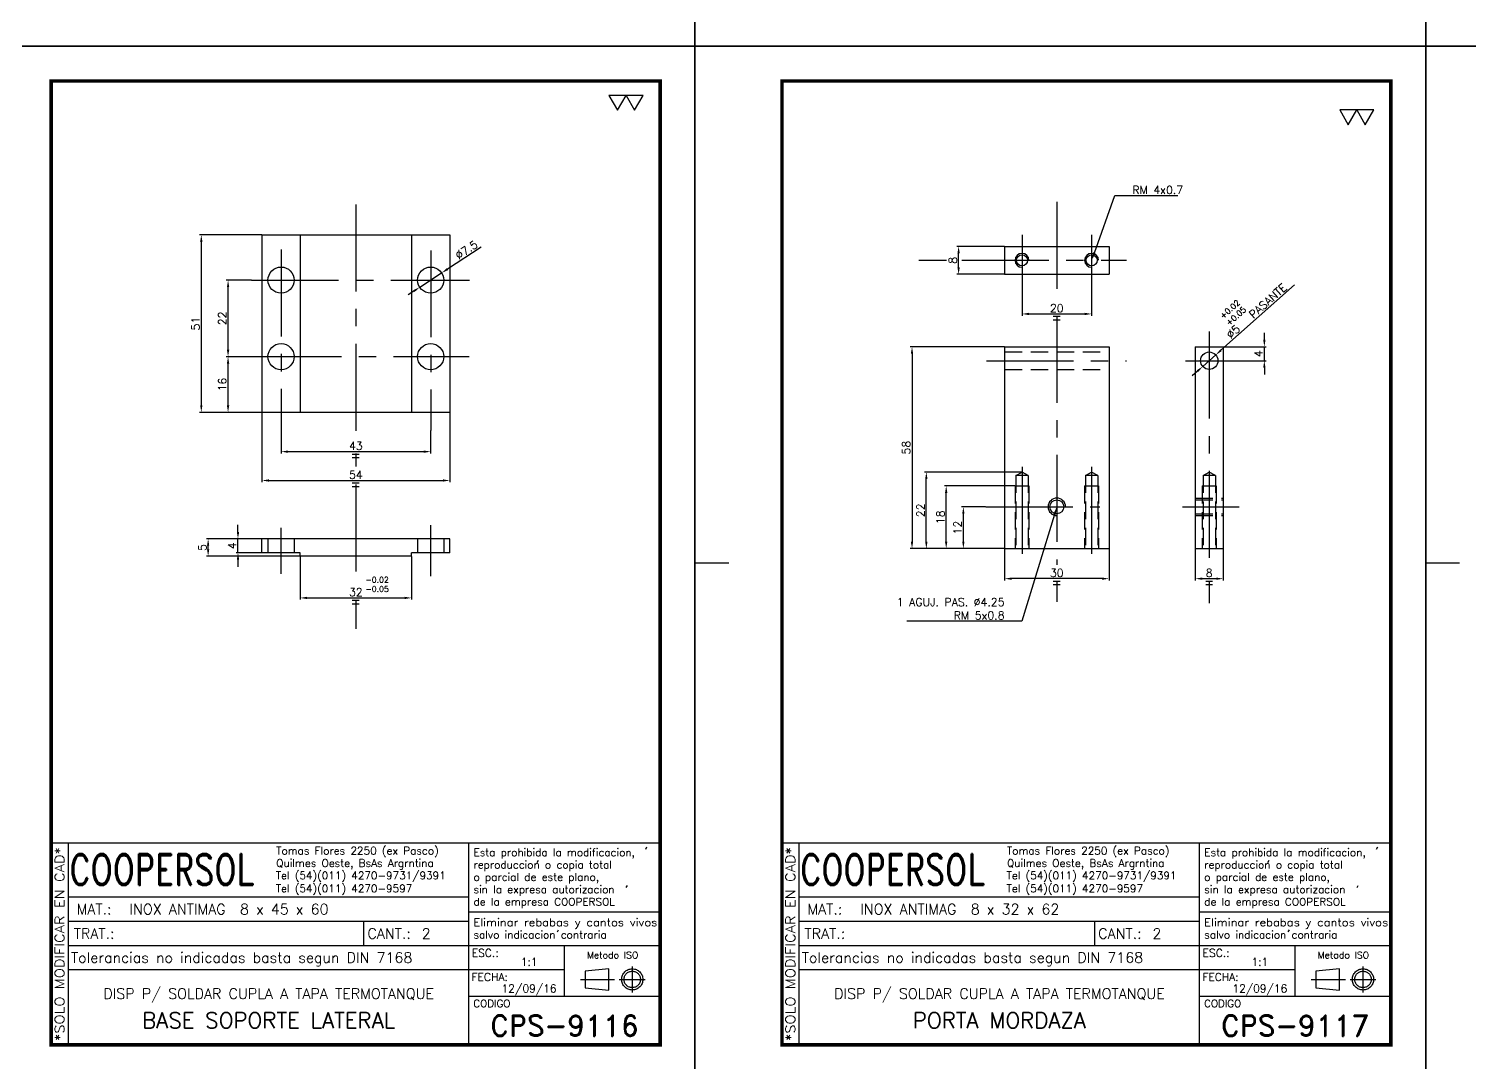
# Model space of a CAD drawing. Extents: x -21308 to -16735, y 11657 to 13517.
# Drawn here: x -21079.4 to -20665.5, y 12229.4 to 12526.4 of the extents above; entities that cross this region are included whole.
import ezdxf
from ezdxf import colors
from ezdxf.entities.mleader import LeaderData, LeaderLine
from ezdxf.enums import TextEntityAlignment as Align
from ezdxf.math import Vec2, Vec3

# ---------------------------------------------------------------- set-up
doc = ezdxf.new("R2010")
doc.units = 0
doc.header["$LTSCALE"] = 20
doc.header["$MEASUREMENT"] = 0
doc.linetypes.add('CENTER', pattern=[2, 1.25, -0.25, 0.25, -0.25])
doc.linetypes.add('HIDDEN', pattern=[0.375, 0.25, -0.125])
doc.layers.get('0').update_dxf_attribs({"linetype": 'CONTINUOUS'})
doc.layers.get('DEFPOINTS').update_dxf_attribs({"linetype": 'CONTINUOUS'})
for name, color, linetype in [('0-CO', 3, 'CONTINUOUS'), ('1', 1, 'CENTER'), ('CL', 1, 'CENTER'), ('CO', 3, 'CONTINUOUS'), ('FI', 1, 'CONTINUOUS'), ('OC', 1, 'HIDDEN')]:
    doc.layers.add(name, color=color, linetype=linetype)
doc.styles.add('ROMAND', font='ROMAND')
doc.styles.add('ROMANS', font='ROMANS.SHX')
doc.dimstyles.new('1', dxfattribs={"dimtxt": 2.3, "dimasz": 2, "dimexe": 0.5, "dimexo": 0.0625, "dimgap": 0.5, "dimtad": 1, "dimdec": 4, "dimdsep": 46, "dimtxsty": 'ROMANS', "dimcen": -2, "dimclrt": 7, "dimadec": 0, "dimazin": 0, "dimtfac": 0.869565, "dimtdec": 4, "dimtmove": 0, "dimatfit": 3, "dimfxl": 1, "dimtolj": 1, "dimarcsym": 0})

# ---------------------------------------------------------------- blocks, each defined once
blk = doc.blocks.new('A4G')
blk.add_line((0, 148.5), (9.75, 148.5))
blk.add_lwpolyline([(0, 297), (210, 297), (210, 0), (0, 0)], close=True)
at = {"const_width": 1}
blk.add_lwpolyline([(25, 287), (200, 287), (200, 10), (25, 10)], close=True, dxfattribs=at)
blk = doc.blocks.new('*D312')
at = {"layer": 'CO', "color": 0, "lineweight": -2}
for p, q in [((-21019.32, 12381.83), (-21019.32, 12383.83)), ((-21012.51, 12379.83), (-21019.82, 12379.83)), ((-21019.32, 12375.83), (-21019.32, 12379.83)), ((-21012.51, 12375.83), (-21019.82, 12375.83)), ((-21019.32, 12373.83), (-21019.32, 12371.83))]:
    blk.add_line(p, q, dxfattribs=at)
at = {"layer": 'CO', "color": 0}
for points in [[(-21019.65, 12381.83), (-21018.98, 12381.83), (-21019.32, 12379.83)], [(-21019.65, 12373.83), (-21018.98, 12373.83), (-21019.32, 12375.83)]]:
    blk.add_solid(points, dxfattribs=at)
at = {"layer": 'DEFPOINTS', "color": 0}
for p in [(-21019.32, 12379.83), (-21012.45, 12379.83), (-21012.45, 12375.83)]:
    blk.add_point(p, dxfattribs=at)
at = {"layer": 'CO', "color": 7, "insert": (-21020.97, 12377.83), "char_height": 2.3, "attachment_point": 5, "rotation": 90, "style": 'ROMANS'}
blk.add_mtext('\\A1;4', dxfattribs=at)
blk = doc.blocks.new('*D313')
at = {"layer": 'CO', "color": 0, "lineweight": -2}
for p, q in [((-21012.57, 12379.83), (-21028.4, 12379.83)), ((-21027.9, 12376.83), (-21027.9, 12377.83)), ((-21001.51, 12374.83), (-21028.4, 12374.83))]:
    blk.add_line(p, q, dxfattribs=at)
at = {"layer": 'CO', "color": 0}
for points in [[(-21028.23, 12377.83), (-21027.57, 12377.83), (-21027.9, 12379.83)], [(-21028.23, 12376.83), (-21027.57, 12376.83), (-21027.9, 12374.83)]]:
    blk.add_solid(points, dxfattribs=at)
at = {"layer": 'DEFPOINTS', "color": 0}
for p in [(-21027.9, 12379.83), (-21012.51, 12379.83), (-21001.45, 12374.83)]:
    blk.add_point(p, dxfattribs=at)
at = {"layer": 'CO', "color": 7, "insert": (-21029.55, 12377.33), "char_height": 2.3, "attachment_point": 5, "rotation": 90, "style": 'ROMANS'}
blk.add_mtext('\\A1;5', dxfattribs=at)
blk = doc.blocks.new('*D314')
at = {"layer": 'CO', "color": 0, "lineweight": -2}
for p, q in [((-21001.45, 12374.76), (-21001.45, 12362.36)), ((-20969.45, 12374.76), (-20969.45, 12362.36)), ((-20999.45, 12362.86), (-20971.45, 12362.86))]:
    blk.add_line(p, q, dxfattribs=at)
at = {"layer": 'CO', "color": 0}
for points in [[(-20999.45, 12363.19), (-20999.45, 12362.52), (-21001.45, 12362.86)], [(-20971.45, 12363.19), (-20971.45, 12362.52), (-20969.45, 12362.86)]]:
    blk.add_solid(points, dxfattribs=at)
at = {"layer": 'DEFPOINTS', "color": 0}
for p in [(-21001.45, 12374.83), (-20969.45, 12374.83), (-20969.45, 12362.86)]:
    blk.add_point(p, dxfattribs=at)
at = {"layer": 'CO', "color": 7, "insert": (-20985.45, 12364.51), "char_height": 2.3, "attachment_point": 5, "style": 'ROMANS'}
blk.add_mtext('\\A1;32', dxfattribs=at)
blk = doc.blocks.new('*D315')
at = {"layer": 'CO', "color": 0, "lineweight": -2}
for p, q in [((-21006.95, 12411.59), (-21006.95, 12404.4)), ((-20963.95, 12410.94), (-20963.95, 12404.4)), ((-21004.95, 12404.9), (-20965.95, 12404.9))]:
    blk.add_line(p, q, dxfattribs=at)
at = {"layer": 'CO', "color": 0}
for points in [[(-21004.95, 12405.23), (-21004.95, 12404.56), (-21006.95, 12404.9)], [(-20965.95, 12405.23), (-20965.95, 12404.56), (-20963.95, 12404.9)]]:
    blk.add_solid(points, dxfattribs=at)
at = {"layer": 'DEFPOINTS', "color": 0}
for p in [(-21006.95, 12411.65), (-20963.95, 12411.01), (-20963.95, 12404.9)]:
    blk.add_point(p, dxfattribs=at)
at = {"layer": 'CO', "color": 7, "insert": (-20985.45, 12406.55), "char_height": 2.3, "attachment_point": 5, "style": 'ROMANS'}
blk.add_mtext('\\A1;43', dxfattribs=at)
blk = doc.blocks.new('*D316')
at = {"layer": 'CO', "color": 0, "lineweight": -2}
for p, q in [((-21014.65, 12432.19), (-21022.67, 12432.19)), ((-21022.17, 12418.19), (-21022.17, 12430.19)), ((-21012.51, 12416.19), (-21022.67, 12416.19))]:
    blk.add_line(p, q, dxfattribs=at)
at = {"layer": 'CO', "color": 0}
for points in [[(-21022.5, 12430.19), (-21021.83, 12430.19), (-21022.17, 12432.19)], [(-21022.5, 12418.19), (-21021.83, 12418.19), (-21022.17, 12416.19)]]:
    blk.add_solid(points, dxfattribs=at)
at = {"layer": 'DEFPOINTS', "color": 0}
for p in [(-21022.17, 12432.19), (-21014.58, 12432.19), (-21012.45, 12416.19)]:
    blk.add_point(p, dxfattribs=at)
at = {"layer": 'CO', "color": 7, "insert": (-21023.82, 12424.19), "char_height": 2.3, "attachment_point": 5, "rotation": 90, "style": 'ROMANS'}
blk.add_mtext('\\A1;16', dxfattribs=at)
blk = doc.blocks.new('*D317')
at = {"layer": 'CO', "color": 0, "lineweight": -2}
for p, q in [((-21015.45, 12454.19), (-21022.67, 12454.19)), ((-21022.17, 12434.19), (-21022.17, 12452.19)), ((-21014.65, 12432.19), (-21022.67, 12432.19))]:
    blk.add_line(p, q, dxfattribs=at)
at = {"layer": 'CO', "color": 0}
for points in [[(-21022.5, 12452.19), (-21021.83, 12452.19), (-21022.17, 12454.19)], [(-21022.5, 12434.19), (-21021.83, 12434.19), (-21022.17, 12432.19)]]:
    blk.add_solid(points, dxfattribs=at)
at = {"layer": 'DEFPOINTS', "color": 0}
for p in [(-21022.17, 12454.19), (-21015.39, 12454.19), (-21014.58, 12432.19)]:
    blk.add_point(p, dxfattribs=at)
at = {"layer": 'CO', "color": 7, "insert": (-21023.82, 12443.19), "char_height": 2.3, "attachment_point": 5, "rotation": 90, "style": 'ROMANS'}
blk.add_mtext('\\A1;22', dxfattribs=at)
blk = doc.blocks.new('*D318')
at = {"layer": 'CO', "color": 0, "lineweight": -2}
for p, q in [((-21012.51, 12467.19), (-21030.36, 12467.19)), ((-21029.86, 12465.19), (-21029.86, 12418.19)), ((-21012.51, 12416.19), (-21030.36, 12416.19))]:
    blk.add_line(p, q, dxfattribs=at)
at = {"layer": 'CO', "color": 0}
for points in [[(-21030.19, 12465.19), (-21029.53, 12465.19), (-21029.86, 12467.19)], [(-21030.19, 12418.19), (-21029.53, 12418.19), (-21029.86, 12416.19)]]:
    blk.add_solid(points, dxfattribs=at)
at = {"layer": 'DEFPOINTS', "color": 0}
for p in [(-21012.45, 12467.19), (-21029.86, 12416.19), (-21012.45, 12416.19)]:
    blk.add_point(p, dxfattribs=at)
at = {"layer": 'CO', "color": 7, "insert": (-21031.51, 12441.69), "char_height": 2.3, "attachment_point": 5, "rotation": 90, "style": 'ROMANS'}
blk.add_mtext('\\A1;51', dxfattribs=at)
blk = doc.blocks.new('*D319')
at = {"layer": 'CO', "color": 0, "lineweight": -2}
for p, q in [((-21012.45, 12416.13), (-21012.45, 12396.1)), ((-20958.45, 12416.13), (-20958.45, 12396.1)), ((-21010.45, 12396.6), (-20960.45, 12396.6))]:
    blk.add_line(p, q, dxfattribs=at)
at = {"layer": 'CO', "color": 0}
for points in [[(-21010.45, 12396.94), (-21010.45, 12396.27), (-21012.45, 12396.6)], [(-20960.45, 12396.94), (-20960.45, 12396.27), (-20958.45, 12396.6)]]:
    blk.add_solid(points, dxfattribs=at)
at = {"layer": 'DEFPOINTS', "color": 0}
for p in [(-21012.45, 12416.19), (-20958.45, 12416.19), (-20958.45, 12396.6)]:
    blk.add_point(p, dxfattribs=at)
at = {"layer": 'CO', "color": 7, "insert": (-20985.45, 12398.25), "char_height": 2.3, "attachment_point": 5, "style": 'ROMANS'}
blk.add_mtext('\\A1;54', dxfattribs=at)
blk = doc.blocks.new('*D320')
at = {"layer": 'CO', "color": 0, "lineweight": -2}
for p, q in [((-20949.45, 12463.68), (-20959.14, 12457.34)), ((-20967.08, 12452.14), (-20960.81, 12456.25)), ((-20968.76, 12451.05), (-20970.43, 12449.95))]:
    blk.add_line(p, q, dxfattribs=at)
at = {"layer": 'CO', "color": 0}
for points in [[(-20959.32, 12457.62), (-20958.95, 12457.06), (-20960.81, 12456.25)], [(-20968.94, 12451.33), (-20968.58, 12450.77), (-20967.08, 12452.14)]]:
    blk.add_solid(points, dxfattribs=at)
at = {"layer": 'DEFPOINTS', "color": 0}
for p in [(-20960.81, 12456.25), (-20967.08, 12452.14)]:
    blk.add_point(p, dxfattribs=at)
at = {"layer": 'CO', "color": 7, "insert": (-20953.66, 12462.9), "char_height": 2.3, "attachment_point": 5, "rotation": 33.196, "style": 'ROMANS'}
blk.add_mtext('\\A1;∅7.5', dxfattribs=at)
blk = doc.blocks.new('TOL')
at = {"layer": '0-CO', "style": 'ROMANS'}
for tag, p in [('TOLSUP', (2.34, 3.94)), ('TOLINF', (2.34, 1.29))]:
    blk.add_attdef(tag, p, '', height=1.64, dxfattribs=at)
blk = doc.blocks.new('*D321')
at = {"layer": 'CO', "color": 0, "lineweight": -2}
for p, q in [((-20804.47, 12389.04), (-20811.37, 12389.04)), ((-20810.87, 12379.04), (-20810.87, 12387.04)), ((-20799.07, 12377.04), (-20811.37, 12377.04))]:
    blk.add_line(p, q, dxfattribs=at)
at = {"layer": 'CO', "color": 0}
for points in [[(-20811.2, 12387.04), (-20810.53, 12387.04), (-20810.87, 12389.04)], [(-20811.2, 12379.04), (-20810.53, 12379.04), (-20810.87, 12377.04)]]:
    blk.add_solid(points, dxfattribs=at)
at = {"layer": 'DEFPOINTS', "color": 0}
for p in [(-20810.87, 12389.04), (-20804.41, 12389.04), (-20799.01, 12377.04)]:
    blk.add_point(p, dxfattribs=at)
at = {"layer": 'CO', "color": 7, "insert": (-20812.52, 12383.04), "char_height": 2.3, "attachment_point": 5, "rotation": 90, "style": 'ROMANS'}
blk.add_mtext('\\A1;12', dxfattribs=at)
blk = doc.blocks.new('*D322')
at = {"layer": 'CO', "color": 0, "lineweight": -2}
for p, q in [((-20796.07, 12395.04), (-20816.3, 12395.04)), ((-20815.8, 12379.04), (-20815.8, 12393.04)), ((-20799.07, 12377.04), (-20816.3, 12377.04))]:
    blk.add_line(p, q, dxfattribs=at)
at = {"layer": 'CO', "color": 0}
for points in [[(-20816.14, 12393.04), (-20815.47, 12393.04), (-20815.8, 12395.04)], [(-20816.14, 12379.04), (-20815.47, 12379.04), (-20815.8, 12377.04)]]:
    blk.add_solid(points, dxfattribs=at)
at = {"layer": 'DEFPOINTS', "color": 0}
for p in [(-20815.8, 12395.04), (-20796.01, 12395.04), (-20799.01, 12377.04)]:
    blk.add_point(p, dxfattribs=at)
at = {"layer": 'CO', "color": 7, "insert": (-20817.45, 12386.04), "char_height": 2.3, "attachment_point": 5, "rotation": 90, "style": 'ROMANS'}
blk.add_mtext('\\A1;18', dxfattribs=at)
blk = doc.blocks.new('*D323')
at = {"layer": 'CO', "color": 0, "lineweight": -2}
for p, q in [((-20794.07, 12399.04), (-20822.01, 12399.04)), ((-20821.51, 12379.04), (-20821.51, 12397.04)), ((-20799.07, 12377.04), (-20822.01, 12377.04))]:
    blk.add_line(p, q, dxfattribs=at)
at = {"layer": 'CO', "color": 0}
for points in [[(-20821.84, 12397.04), (-20821.17, 12397.04), (-20821.51, 12399.04)], [(-20821.84, 12379.04), (-20821.17, 12379.04), (-20821.51, 12377.04)]]:
    blk.add_solid(points, dxfattribs=at)
at = {"layer": 'DEFPOINTS', "color": 0}
for p in [(-20821.51, 12399.04), (-20794.01, 12399.04), (-20799.01, 12377.04)]:
    blk.add_point(p, dxfattribs=at)
at = {"layer": 'CO', "color": 7, "insert": (-20823.16, 12388.04), "char_height": 2.3, "attachment_point": 5, "rotation": 90, "style": 'ROMANS'}
blk.add_mtext('\\A1;22', dxfattribs=at)
blk = doc.blocks.new('*D324')
at = {"layer": 'CO', "color": 0, "lineweight": -2}
for p, q in [((-20799.07, 12435.04), (-20826.12, 12435.04)), ((-20825.62, 12433.04), (-20825.62, 12379.04)), ((-20799.07, 12377.04), (-20826.12, 12377.04))]:
    blk.add_line(p, q, dxfattribs=at)
at = {"layer": 'CO', "color": 0}
for points in [[(-20825.96, 12433.04), (-20825.29, 12433.04), (-20825.62, 12435.04)], [(-20825.96, 12379.04), (-20825.29, 12379.04), (-20825.62, 12377.04)]]:
    blk.add_solid(points, dxfattribs=at)
at = {"layer": 'DEFPOINTS', "color": 0}
for p in [(-20799.01, 12435.04), (-20825.62, 12377.04), (-20799.01, 12377.04)]:
    blk.add_point(p, dxfattribs=at)
at = {"layer": 'CO', "color": 7, "insert": (-20827.27, 12406.04), "char_height": 2.3, "attachment_point": 5, "rotation": 90, "style": 'ROMANS'}
blk.add_mtext('\\A1;58', dxfattribs=at)
blk = doc.blocks.new('*D325')
at = {"layer": 'CO', "color": 0, "lineweight": -2}
for p, q in [((-20744.21, 12376.97), (-20744.21, 12367.89)), ((-20736.21, 12376.97), (-20736.21, 12367.89)), ((-20742.21, 12368.39), (-20738.21, 12368.39))]:
    blk.add_line(p, q, dxfattribs=at)
at = {"layer": 'CO', "color": 0}
for points in [[(-20742.21, 12368.72), (-20742.21, 12368.05), (-20744.21, 12368.39)], [(-20738.21, 12368.72), (-20738.21, 12368.05), (-20736.21, 12368.39)]]:
    blk.add_solid(points, dxfattribs=at)
at = {"layer": 'DEFPOINTS', "color": 0}
for p in [(-20744.21, 12377.04), (-20736.21, 12377.04), (-20736.21, 12368.39)]:
    blk.add_point(p, dxfattribs=at)
at = {"layer": 'CO', "color": 7, "insert": (-20740.21, 12370.04), "char_height": 2.3, "attachment_point": 5, "style": 'ROMANS'}
blk.add_mtext('\\A1;8', dxfattribs=at)
blk = doc.blocks.new('*D326')
at = {"layer": 'CO', "color": 0, "lineweight": -2}
for p, q in [((-20799.01, 12376.97), (-20799.01, 12367.89)), ((-20769.01, 12376.97), (-20769.01, 12367.89)), ((-20771.01, 12368.39), (-20797.01, 12368.39))]:
    blk.add_line(p, q, dxfattribs=at)
at = {"layer": 'CO', "color": 0}
for points in [[(-20797.01, 12368.72), (-20797.01, 12368.05), (-20799.01, 12368.39)], [(-20771.01, 12368.72), (-20771.01, 12368.05), (-20769.01, 12368.39)]]:
    blk.add_solid(points, dxfattribs=at)
at = {"layer": 'DEFPOINTS', "color": 0}
for p in [(-20799.01, 12377.04), (-20769.01, 12377.04), (-20799.01, 12368.39)]:
    blk.add_point(p, dxfattribs=at)
at = {"layer": 'CO', "color": 7, "insert": (-20784.01, 12370.04), "char_height": 2.3, "attachment_point": 5, "style": 'ROMANS'}
blk.add_mtext('\\A1;30', dxfattribs=at)
blk = doc.blocks.new('*D327')
at = {"layer": 'CO', "color": 0, "lineweight": -2}
for p, q in [((-20794.01, 12453.56), (-20794.01, 12443.97)), ((-20774.01, 12453.56), (-20774.01, 12443.97)), ((-20792.01, 12444.47), (-20776.01, 12444.47))]:
    blk.add_line(p, q, dxfattribs=at)
at = {"layer": 'CO', "color": 0}
for points in [[(-20792.01, 12444.8), (-20792.01, 12444.13), (-20794.01, 12444.47)], [(-20776.01, 12444.8), (-20776.01, 12444.13), (-20774.01, 12444.47)]]:
    blk.add_solid(points, dxfattribs=at)
at = {"layer": 'DEFPOINTS', "color": 0}
for p in [(-20794.01, 12453.62), (-20774.01, 12453.62), (-20774.01, 12444.47)]:
    blk.add_point(p, dxfattribs=at)
at = {"layer": 'CO', "color": 7, "insert": (-20784.01, 12446.12), "char_height": 2.3, "attachment_point": 5, "style": 'ROMANS'}
blk.add_mtext('\\A1;20', dxfattribs=at)
blk = doc.blocks.new('*D328')
at = {"layer": 'CO', "color": 0, "lineweight": -2}
for p, q in [((-20799.07, 12463.89), (-20812.73, 12463.89)), ((-20812.23, 12457.89), (-20812.23, 12461.89)), ((-20799.07, 12455.89), (-20812.73, 12455.89))]:
    blk.add_line(p, q, dxfattribs=at)
at = {"layer": 'CO', "color": 0}
for points in [[(-20812.57, 12461.89), (-20811.9, 12461.89), (-20812.23, 12463.89)], [(-20812.57, 12457.89), (-20811.9, 12457.89), (-20812.23, 12455.89)]]:
    blk.add_solid(points, dxfattribs=at)
at = {"layer": 'DEFPOINTS', "color": 0}
for p in [(-20812.23, 12463.89), (-20799.01, 12463.89), (-20799.01, 12455.89)]:
    blk.add_point(p, dxfattribs=at)
at = {"layer": 'CO', "color": 7, "insert": (-20813.88, 12459.89), "char_height": 2.3, "attachment_point": 5, "rotation": 90, "style": 'ROMANS'}
blk.add_mtext('\\A1;8', dxfattribs=at)
blk = doc.blocks.new('*D329')
at = {"layer": 'CO', "color": 0, "lineweight": -2}
for p, q in [((-20724.37, 12437.04), (-20724.37, 12439.04)), ((-20736.14, 12435.04), (-20723.87, 12435.04)), ((-20724.37, 12431.04), (-20724.37, 12435.04)), ((-20732.5, 12431.04), (-20723.87, 12431.04)), ((-20724.37, 12429.04), (-20724.37, 12427.04))]:
    blk.add_line(p, q, dxfattribs=at)
at = {"layer": 'CO', "color": 0}
for points in [[(-20724.71, 12437.04), (-20724.04, 12437.04), (-20724.37, 12435.04)], [(-20724.71, 12429.04), (-20724.04, 12429.04), (-20724.37, 12431.04)]]:
    blk.add_solid(points, dxfattribs=at)
at = {"layer": 'DEFPOINTS', "color": 0}
for p in [(-20736.21, 12435.04), (-20724.37, 12435.04), (-20732.57, 12431.04)]:
    blk.add_point(p, dxfattribs=at)
at = {"layer": 'CO', "color": 7, "insert": (-20726.02, 12433.04), "char_height": 2.3, "attachment_point": 5, "rotation": 90, "style": 'ROMANS'}
blk.add_mtext('\\A1;4', dxfattribs=at)
blk = doc.blocks.new('*D330')
at = {"layer": 'CO', "color": 0, "lineweight": -2}
for p, q in [((-20715.69, 12452.82), (-20736.84, 12434.03)), ((-20742.08, 12429.38), (-20738.34, 12432.7)), ((-20743.57, 12428.05), (-20745.07, 12426.72))]:
    blk.add_line(p, q, dxfattribs=at)
at = {"layer": 'CO', "color": 0}
for points in [[(-20737.06, 12434.27), (-20736.62, 12433.78), (-20738.34, 12432.7)], [(-20743.79, 12428.3), (-20743.35, 12427.8), (-20742.08, 12429.38)]]:
    blk.add_solid(points, dxfattribs=at)
at = {"layer": 'DEFPOINTS', "color": 0}
for p in [(-20738.34, 12432.7), (-20742.08, 12429.38)]:
    blk.add_point(p, dxfattribs=at)
at = {"layer": 'CO', "color": 7, "insert": (-20726.61, 12445.32), "char_height": 2.3, "attachment_point": 5, "rotation": 41.6265, "style": 'ROMANS'}
blk.add_mtext('\\A1;∅5   PASANTE', dxfattribs=at)
blk = doc.blocks.new('COOPERSOLROT-02')
for p, q in [((0, 58), (175, 58)), ((0, 0), (0, 58)), ((5, 0), (5, 58)), ((120, 0), (120, 58)), ((175, 0), (175, 58)), ((5, 42.5), (120, 42.5)), ((120, 38.19), (175, 38.19)), ((5, 35.5), (120, 35.5)), ((89.89, 28.5), (89.89, 35.5)), ((5, 28.5), (175, 28.5)), ((147.5, 14), (147.5, 28.5)), ((147.5, 21.5), (5, 21.5)), ((120, 14), (175, 14)), ((0, 0), (175, 0))]:
    blk.add_line(p, q)
at = {"color": 1, "linetype": 'CENTER'}
blk.add_line((166.98, 22.51), (166.98, 15.06), dxfattribs=at)
for points in [[(152.09, 18.79), (161.93, 18.79)], [(163.26, 18.79), (170.71, 18.79)]]:
    blk.add_lwpolyline(points, dxfattribs=at)
at = {"layer": '1'}
for points in [[(170.85, 56.26), (171.21, 56.85)], [(139.66, 52.43), (140.02, 53.02)], [(165.28, 45.22), (165.64, 45.81)], [(145.46, 32.42), (145.82, 33.01)]]:
    blk.add_lwpolyline(points, dxfattribs=at)
blk.add_lwpolyline([(160.25, 18.79), (160.25, 21.83), (153.47, 21.16), (153.47, 16.41), (160.25, 15.74)], close=True, dxfattribs=at)
for radius in [3.05, 2.37]:
    blk.add_circle((166.98, 18.79), radius, dxfattribs=at)
at = {"style": 'ROMANS', "width": 0.996387}
blk.add_text('*SOLO MODIFICAR EN CAD*', height=2.7, rotation=90, dxfattribs=at).set_placement((3.77, 1.09), (3.77, 56.81), align=Align.FIT)
at = {"style": 'ROMAND', "width": 0.75}
blk.add_text('COOPERSOL', height=9, dxfattribs=at).set_placement((5.26, 45.85))
at = {"style": 'ROMANS'}
for s, p in [('MAT.:', (7.32, 37.47)), ('TRAT.:', (6.5, 30.47)), ('CANT.:', (90.89, 30.47)), ('Tolerancias no indicadas basta segun DIN 7168', (5.7, 23.56))]:
    blk.add_text(s, height=3, dxfattribs=at).set_placement(p)
for tag, height, style, p in [('CONJUNTO', 2.3, 'ROMANS', (62.5, 17.5)), ('SUBCONJUNTO', 3, 'ROMANS', (62.5, 11.5)), ('COD-PLA', 6, 'ROMAND', (147.5, 5.5)), ('DENOMINACION', 4.5, 'ROMANS', (62.5, 4.75))]:
    blk.add_attdef(tag, text='', height=height, dxfattribs=dict(style=style)).set_placement(p, align=Align.MIDDLE)
at = {"layer": '1', "style": 'ROMANS'}
for s, height, p in [('Tomas Flores 2250 (ex Pasco)', 2.2, (64.69, 54.68)), ('Esta prohibida la modificacion,', 2.2, (121.36, 54.23)), ('Tel (54)(011) 4270-9731/9391', 2.2, (64.55, 47.56)), ('Quilmes Oeste, BsAs Argrntina', 2.2, (64.69, 51.12)), ('reproduccion o copia total', 2.2, (121.36, 50.67)), ('Tel (54)(011) 4270-9597', 2.2, (64.55, 43.83)), ('o parcial de este plano,', 2.2, (121.36, 47.11)), ('sin la expresa autorizacion ', 2.2, (121.36, 43.55)), ('de la empresa COOPERSOL', 2.2, (121.36, 39.99)), ('salvo indicacion contraria', 2.2, (121.36, 30.54)), ('ESC.:', 2.25, (120.89, 25.29)), ('FECHA:', 2.25, (120.81, 18.36)), ('CODIGO', 2.16, (121.33, 10.78))]:
    blk.add_text(s, height=height, dxfattribs=at).set_placement(p)
at = {"layer": '1', "style": 'ROMANS', "width": 0.96139}
blk.add_text('Eliminar rebabas y cantos vivos', height=2.2, dxfattribs=at).set_placement((121.34, 34.1), (174.21, 34.1), align=Align.FIT)
at = {"layer": '1', "style": 'ROMANS'}
blk.add_text('Metodo ISO', height=1.948, dxfattribs=at).set_placement((161.34, 25.77), align=Align.MIDDLE)
for tag, p in [('MAT', (22.51, 37.47)), ('TRAT', (22.51, 30.47)), ('CANT', (106.49, 30.47))]:
    blk.add_attdef(tag, p, '', height=3, dxfattribs=at)
for tag, p in [('ESC', (137.33, 22.73)), ('FECHA', (137.33, 15.06))]:
    blk.add_attdef(tag, text='', height=2.25, dxfattribs=at).set_placement(p, align=Align.CENTER)

msp = doc.modelspace()

# ---------------------------------------------------------------- linework, layer by layer
for p, q in [((-21012.44694, 12467.19486), (-20958.44694, 12467.19486)), ((-21012.44694, 12467.19486), (-21012.44694, 12416.19486)), ((-21001.44694, 12467.19486), (-21001.44694, 12416.19486)), ((-20969.44694, 12467.19486), (-20969.44694, 12416.19486)), ((-20958.44694, 12467.19486), (-20958.44694, 12416.19486)), ((-20799.00809, 12463.88651), (-20799.00809, 12455.88651)), ((-20799.00809, 12463.88651), (-20769.00809, 12463.88651)), ((-20769.00809, 12463.88651), (-20769.00809, 12455.88651)), ((-20799.00809, 12455.88651), (-20769.00809, 12455.88651)), ((-20799.00809, 12435.03652), (-20769.00809, 12435.03652)), ((-20799.00809, 12435.03652), (-20799.00809, 12377.03652)), ((-20769.00809, 12435.03652), (-20769.00809, 12377.03652)), ((-20744.20666, 12435.03652), (-20744.20666, 12377.03652)), ((-20744.20666, 12435.03652), (-20736.20666, 12435.03652)), ((-20736.20666, 12435.03652), (-20736.20666, 12377.03652)), ((-21012.44694, 12416.19486), (-20958.44694, 12416.19486)), ((-21012.44694, 12375.82687), (-21012.44694, 12379.82687)), ((-20958.44694, 12379.82687), (-21012.44694, 12379.82687)), ((-20958.44694, 12375.82687), (-20958.44694, 12379.82687)), ((-20799.00809, 12377.03652), (-20769.00809, 12377.03652)), ((-20744.20666, 12377.03652), (-20736.20666, 12377.03652)), ((-21001.44694, 12375.82687), (-21012.44694, 12375.82687)), ((-21001.44694, 12374.82687), (-21001.44694, 12375.82687)), ((-20969.44694, 12374.82687), (-21001.44694, 12374.82687)), ((-20969.44694, 12374.82687), (-20969.44694, 12375.82687)), ((-20958.44694, 12375.82687), (-20969.44694, 12375.82687))]:
    msp.add_line(p, q)
for centre, radius in [((-20794.00809, 12459.88651), 1.6), ((-20774.00809, 12459.88651), 1.6), ((-21006.94694, 12454.19486), 3.75), ((-20963.94694, 12454.19486), 3.75), ((-21006.94694, 12432.19486), 3.75), ((-20963.94694, 12432.19486), 3.75), ((-20740.20666, 12431.03652), 2.5), ((-20784.00809, 12389.03652), 2)]:
    msp.add_circle(centre, radius)
at = {"layer": 'CL'}
for p, q in [((-20985.44694, 12475.91686), (-20985.44694, 12408.60833)), ((-20784.00809, 12476.64768), (-20784.00809, 12448.55571)), ((-20794.00809, 12467.25163), (-20794.00809, 12453.62462)), ((-20774.00809, 12467.25163), (-20774.00809, 12453.1827)), ((-21006.94694, 12462.96524), (-21006.94694, 12411.65384)), ((-20963.94694, 12462.75245), (-20963.94694, 12411.00652)), ((-20823.68682, 12459.88651), (-20815.71995, 12459.88651)), ((-20811.29689, 12459.88651), (-20764.02943, 12459.88651)), ((-21015.38926, 12454.19486), (-20952.80917, 12454.19486)), ((-20784.00809, 12443.93585), (-20784.00809, 12372.3208)), ((-20740.20666, 12439.3797), (-20740.20666, 12372.61654)), ((-21014.58359, 12432.19486), (-20952.88386, 12432.19486)), ((-20804.24975, 12431.03652), (-20763.99671, 12431.03652)), ((-20747.07743, 12431.03652), (-20732.5671, 12431.03652)), ((-20985.44694, 12404.34987), (-20985.44694, 12400.64685)), ((-20794.00809, 12400.57429), (-20794.00809, 12374.77464)), ((-20774.00809, 12400.53275), (-20774.00809, 12374.33271)), ((-20985.44694, 12395.41375), (-20985.44694, 12367.4124)), ((-20804.40518, 12389.03652), (-20771.67121, 12389.03652)), ((-20747.86148, 12389.03652), (-20731.64174, 12389.03652)), ((-21006.94694, 12369.74184), (-21006.94694, 12383.01514)), ((-20963.94694, 12369.09451), (-20963.94694, 12383.75914)), ((-20784.00809, 12367.57939), (-20784.00809, 12361.72846)), ((-20740.20666, 12367.43406), (-20740.20666, 12361.38926)), ((-20985.44694, 12362.21971), (-20985.44694, 12353.99903))]:
    msp.add_line(p, q, dxfattribs=at)
at = {"layer": 'CO'}
for p, q in [((-20783.03618, 12443.69431), (-20785.0363, 12443.69431)), ((-20783.03618, 12442.69431), (-20785.0363, 12442.69431)), ((-20984.47503, 12404.12249), (-20986.47515, 12404.12249)), ((-20984.47503, 12403.12249), (-20986.47515, 12403.12249)), ((-20984.47503, 12395.83006), (-20986.47515, 12395.83006)), ((-20984.47503, 12394.83006), (-20986.47515, 12394.83006)), ((-20783.03618, 12367.61299), (-20785.0363, 12367.61299)), ((-20783.03618, 12366.61299), (-20785.0363, 12366.61299)), ((-20739.23475, 12367.61299), (-20741.23487, 12367.61299)), ((-20739.23475, 12366.61299), (-20741.23487, 12366.61299)), ((-20984.47503, 12362.08324), (-20986.47515, 12362.08324)), ((-20984.47503, 12361.08324), (-20986.47515, 12361.08324))]:
    msp.add_line(p, q, dxfattribs=at)
for points in [[(-20910.25656, 12503.02856), (-20907.81241, 12507.26195), (-20912.70071, 12507.26195)], [(-20905.36825, 12503.02856), (-20902.9241, 12507.26195), (-20907.81241, 12507.26195)], [(-20700.25656, 12498.8685), (-20697.81241, 12503.10189), (-20702.70071, 12503.10189)], [(-20695.36825, 12498.8685), (-20692.9241, 12503.10189), (-20697.81241, 12503.10189)]]:
    msp.add_lwpolyline(points, close=True, dxfattribs=at)
at = {"layer": 'FI'}
for centre, radius in [((-20794.00809, 12459.88651), 2), ((-20774.00809, 12459.88651), 2), ((-20784.00809, 12389.03652), 2.5)]:
    msp.add_arc(centre, radius, 0, 270, dxfattribs=at)
at = {"layer": 'OC'}
for p, q in [((-20799.00809, 12433.53652), (-20769.00809, 12433.53652)), ((-20799.00809, 12428.53652), (-20769.00809, 12428.53652)), ((-20795.75809, 12398.02616), (-20794.00809, 12399.03652)), ((-20795.75809, 12398.02616), (-20795.75809, 12377.03652)), ((-20792.25809, 12398.02616), (-20795.75809, 12398.02616)), ((-20792.25809, 12398.02616), (-20794.00809, 12399.03652)), ((-20792.25809, 12398.02616), (-20792.25809, 12377.03652)), ((-20775.75809, 12398.02616), (-20774.00809, 12399.03652)), ((-20775.75809, 12398.02616), (-20775.75809, 12377.03652)), ((-20772.25809, 12398.02616), (-20775.75809, 12398.02616)), ((-20772.25809, 12398.02616), (-20774.00809, 12399.03652)), ((-20772.25809, 12398.02616), (-20772.25809, 12377.03652)), ((-20741.95666, 12398.02616), (-20740.20666, 12399.03652)), ((-20741.95666, 12398.02616), (-20741.95666, 12377.03652)), ((-20738.45666, 12398.02616), (-20741.95666, 12398.02616)), ((-20738.45666, 12398.02616), (-20740.20666, 12399.03652)), ((-20738.45666, 12398.02616), (-20738.45666, 12377.03652)), ((-20796.00809, 12395.03652), (-20796.00809, 12377.03652)), ((-20796.00809, 12395.03652), (-20792.00809, 12395.03652)), ((-20792.00809, 12395.03652), (-20792.00809, 12377.03652)), ((-20776.00809, 12395.03652), (-20772.00809, 12395.03652)), ((-20776.00809, 12395.03652), (-20776.00809, 12377.03652)), ((-20772.00809, 12395.03652), (-20772.00809, 12377.03652)), ((-20742.20666, 12395.03652), (-20738.20666, 12395.03652)), ((-20742.20666, 12395.03652), (-20742.20666, 12377.03652)), ((-20738.20666, 12395.03652), (-20738.20666, 12377.03652)), ((-20744.20666, 12391.53652), (-20736.20666, 12391.53652)), ((-20744.20666, 12391.03652), (-20736.20666, 12391.03652)), ((-20744.20666, 12387.03652), (-20736.20666, 12387.03652)), ((-20744.20666, 12386.53652), (-20736.20666, 12386.53652)), ((-21010.69694, 12379.82687), (-21010.69694, 12375.82687)), ((-21003.19694, 12379.82687), (-21003.19694, 12375.82687)), ((-20967.69694, 12379.82687), (-20967.69694, 12375.82687)), ((-20960.19694, 12379.82687), (-20960.19694, 12375.82687))]:
    msp.add_line(p, q, dxfattribs=at)

# ---------------------------------------------------------------- block references
for p in [(-21098.00568, 12521.42201), (-20888.00568, 12521.42201), (-20678.00568, 12521.42201), (-21098.00568, 12224.42201), (-20888.00568, 12224.42201), (-20678.00568, 12224.42201)]:
    msp.add_blockref('A4G', p)
ref = msp.add_blockref('COOPERSOLROT-02', (-21073.00568, 12234.42201))
ref.add_attrib('COD-PLA', 'CPS-9116', dxfattribs={"height": 6, "style": 'ROMAND'}).set_placement((-20925.50568, 12239.92201), align=Align.MIDDLE)
ref.add_attrib('FECHA', '12/09/16', dxfattribs={"layer": '1', "height": 2.25, "style": 'ROMANS'}).set_placement((-20935.671, 12249.48301), align=Align.CENTER)
ref.add_attrib('MAT', 'INOX ANTIMAG  8 x 45 x 60', (-21050.50039, 12271.89016), dxfattribs={"layer": '1', "height": 3, "style": 'ROMANS'})
ref.add_attrib('ESC', '1:1', dxfattribs={"layer": '1', "height": 2.25, "style": 'ROMANS'}).set_placement((-20935.671, 12257.15056), align=Align.CENTER)
ref.add_attrib('CANT', '2', (-20966.51509, 12264.89016), dxfattribs={"layer": '1', "height": 3, "style": 'ROMANS'})
ref.add_attrib('DENOMINACION', 'BASE SOPORTE LATERAL', dxfattribs={"height": 4.5, "style": 'ROMANS'}).set_placement((-21010.50568, 12241.45983), align=Align.MIDDLE)
ref.add_attrib('SUBCONJUNTO', 'DISP P/ SOLDAR CUPLA A TAPA TERMOTANQUE', dxfattribs={"height": 3, "style": 'ROMANS'}).set_placement((-21010.50568, 12248.89986), align=Align.MIDDLE)
ref = msp.add_blockref('COOPERSOLROT-02', (-20863.00568, 12234.42201))
ref.add_attrib('COD-PLA', 'CPS-9117', dxfattribs={"height": 6, "style": 'ROMAND'}).set_placement((-20715.50568, 12239.92201), align=Align.MIDDLE)
ref.add_attrib('FECHA', '12/09/16', dxfattribs={"layer": '1', "height": 2.25, "style": 'ROMANS'}).set_placement((-20725.671, 12249.48301), align=Align.CENTER)
ref.add_attrib('MAT', 'INOX ANTIMAG  8 x 32 x 62', (-20840.50039, 12271.89016), dxfattribs={"layer": '1', "height": 3, "style": 'ROMANS'})
ref.add_attrib('ESC', '1:1', dxfattribs={"layer": '1', "height": 2.25, "style": 'ROMANS'}).set_placement((-20725.671, 12257.15056), align=Align.CENTER)
ref.add_attrib('CANT', '2', (-20756.51509, 12264.89016), dxfattribs={"layer": '1', "height": 3, "style": 'ROMANS'})
ref.add_attrib('DENOMINACION', 'PORTA MORDAZA', dxfattribs={"height": 4.5, "style": 'ROMANS'}).set_placement((-20800.50568, 12241.45983), align=Align.MIDDLE)
ref.add_attrib('SUBCONJUNTO', 'DISP P/ SOLDAR CUPLA A TAPA TERMOTANQUE', dxfattribs={"height": 3, "style": 'ROMANS'}).set_placement((-20800.50568, 12248.89986), align=Align.MIDDLE)
at = {"layer": 'CO', "rotation": 41.81073655212973}
msp.add_blockref('TOL', (-20735.36755, 12438.46108), dxfattribs=at).add_auto_attribs({'TOLINF': '+0.05', 'TOLSUP': '+0.02'})
at = {"layer": 'CO'}
msp.add_blockref('TOL', (-20985.04858, 12363.30235), dxfattribs=at).add_auto_attribs({'TOLINF': '-0.05', 'TOLSUP': '-0.02'})

# ---------------------------------------------------------------- dimensions: what is measured, and where the dimension line sits
for base, p1, p2, picture, middle in [((-21029.86048, 12416.19486), (-21012.44694, 12467.19486), (-21012.44694, 12416.19486), '*D318', (-21031.51048, 12441.69486)), ((-20812.23446, 12463.88651), (-20799.00809, 12455.88651), (-20799.00809, 12463.88651), '*D328', (-20813.88446, 12459.88651)), ((-20724.37278, 12435.03652), (-20732.5671, 12431.03652), (-20736.20666, 12435.03652), '*D329', (-20726.02278, 12433.03652)), ((-20825.62277, 12377.03652), (-20799.00809, 12435.03652), (-20799.00809, 12377.03652), '*D324', (-20827.27277, 12406.03652)), ((-21022.16558, 12432.19486), (-21012.44694, 12416.19486), (-21014.58359, 12432.19486), '*D316', (-21023.81558, 12424.19486)), ((-20821.50725, 12399.03652), (-20799.00809, 12377.03652), (-20794.00809, 12399.03652), '*D323', (-20823.15725, 12388.03652)), ((-20815.80332, 12395.03652), (-20799.00809, 12377.03652), (-20796.00809, 12395.03652), '*D322', (-20817.45332, 12386.03652)), ((-20810.86647, 12389.03652), (-20799.00809, 12377.03652), (-20804.40518, 12389.03652), '*D321', (-20812.51647, 12383.03652)), ((-21019.31686, 12379.82687), (-21012.44694, 12375.82687), (-21012.44694, 12379.82687), '*D312', (-21020.96686, 12377.82687)), ((-21027.90122, 12379.82687), (-21001.44694, 12374.82687), (-21012.50944, 12379.82687), '*D313', (-21029.55122, 12377.32687))]:
    dim = msp.add_linear_dim(base=base, p1=p1, p2=p2, angle=90, dimstyle='1', dxfattribs=at)
    dim.commit()
    dim.dimension.update_dxf_attribs({"geometry": picture, "text_midpoint": middle})
dim = msp.add_diameter_dim_2p(p1=(-20967.08495, 12452.14172), p2=(-20960.80893, 12456.248), dimstyle='1', dxfattribs=at)
dim.commit()
dim.dimension.update_dxf_attribs({"geometry": '*D320', "text_midpoint": (-20952.75918, 12461.51481), "dimtype": 163})
dim = msp.add_linear_dim(base=(-21022.16558, 12454.19486), p1=(-21014.58359, 12432.19486), p2=(-21015.38926, 12454.19486), angle=90, dimstyle='1', override={"dimtmove": 1}, dxfattribs=at)
dim.commit()
dim.dimension.update_dxf_attribs({"geometry": '*D317', "text_midpoint": (-21023.81558, 12443.19486)})
for base, p1, p2, picture, middle in [((-20774.00809, 12444.46831), (-20794.00809, 12453.62462), (-20774.00809, 12453.62462), '*D327', (-20784.00809, 12446.11831)), ((-20958.44694, 12396.60406), (-21012.44694, 12416.19486), (-20958.44694, 12416.19486), '*D319', (-20985.44694, 12398.25406)), ((-20963.94694, 12404.8965), (-21006.94694, 12411.65384), (-20963.94694, 12411.00652), '*D315', (-20985.44694, 12406.5465)), ((-20799.00809, 12368.38699), (-20769.00809, 12377.03652), (-20799.00809, 12377.03652), '*D326', (-20784.00809, 12370.03699)), ((-20736.20666, 12368.38699), (-20744.20666, 12377.03652), (-20736.20666, 12377.03652), '*D325', (-20740.20666, 12370.03699)), ((-20969.44694, 12362.85724), (-21001.44694, 12374.82687), (-20969.44694, 12374.82687), '*D314', (-20985.44694, 12364.50724))]:
    dim = msp.add_linear_dim(base=base, p1=p1, p2=p2, dimstyle='1', dxfattribs=at)
    dim.commit()
    dim.dimension.update_dxf_attribs({"geometry": picture, "text_midpoint": middle})
dim = msp.add_diameter_dim_2p(p1=(-20742.07539, 12429.37584), p2=(-20738.33794, 12432.69721), text='<>   PASANTE', dimstyle='1', dxfattribs=at)
dim.commit()
dim.dimension.update_dxf_attribs({"geometry": '*D330', "text_midpoint": (-20726.61453, 12445.32284)})

# ---------------------------------------------------------------- leaders
ml = msp.add_multileader_mtext('Standard', dxfattribs=at)
ml.set_content('RM 4x0.7', color=7, style='ROMANS')
ml.set_leader_properties(color=256, linetype='ByLayer', lineweight=-1)
ml.build(insert=Vec2(0, 0))
ml.multileader.update_dxf_attribs({"text_left_attachment_type": 6, "text_right_attachment_type": 5, "dogleg_length": 4, "arrow_head_size": 2.3})
ctx = ml.context
ctx.base_point, ctx.char_height, ctx.arrow_head_size, ctx.landing_gap_size, ctx.plane_origin = Vec3(-20763.29413, 12478.49289), 2.3, 2.3, 1, Vec3(-20774.00809, 12459.88651)
ctx.left_attachment, ctx.right_attachment = 6, 5
notes = []
notes.append((ctx, [(0, (1, 1, 0), (-20767.29413, 12478.49289), (1, 0), 4, [(0, [(-20774.00809, 12459.88651)], 0, [])])]))
ctx.mtext.insert, ctx.mtext.flow_direction = Vec3(-20762.29413, 12481.25289), 5
ml = msp.add_multileader_mtext('Standard', dxfattribs=at)
ml.set_content('1 AGUJ. PAS. %%C4.25\\PRM 5x0.8', color=7, style='ROMANS')
ml.set_leader_properties(color=256, linetype='ByLayer', lineweight=-1)
ml.build(insert=Vec2(0, 0))
ml.multileader.update_dxf_attribs({"text_left_attachment_type": 6, "text_right_attachment_type": 5, "dogleg_length": 4, "arrow_head_size": 2.3})
ctx = ml.context
ctx.base_point, ctx.char_height, ctx.arrow_head_size, ctx.landing_gap_size, ctx.plane_origin = Vec3(-20834.9791, 12360.05289), 2.3, 2.3, 1, Vec3(-20784.00809, 12389.03652)
ctx.left_attachment, ctx.right_attachment, ctx.text_align_type = 6, 5, 2
notes.append((ctx, [(0, (1, 1, 0), (-20794.04101, 12356.21956), (-1, 0), 4, [(0, [(-20784.00809, 12389.03652)], 0, [])])]))
ctx.mtext.insert, ctx.mtext.alignment, ctx.mtext.flow_direction = Vec3(-20799.04101, 12362.81289), 3, 5
for ctx, leaders in notes:
    for number, flags, end, landing, length, lines in leaders:
        leader = LeaderData()
        leader.index, (leader.has_last_leader_line, leader.has_dogleg_vector, leader.attachment_direction) = number, flags
        leader.last_leader_point, leader.dogleg_vector, leader.dogleg_length = Vec3(end), Vec3(landing), length
        for number, points, colour, breaks in lines:
            line = LeaderLine()
            line.index, line.vertices, line.color, line.breaks = number, Vec3.list(points), colors.encode_raw_color(colour), breaks
            leader.lines.append(line)
        ctx.leaders.append(leader)

doc.saveas('drawing.dxf')
